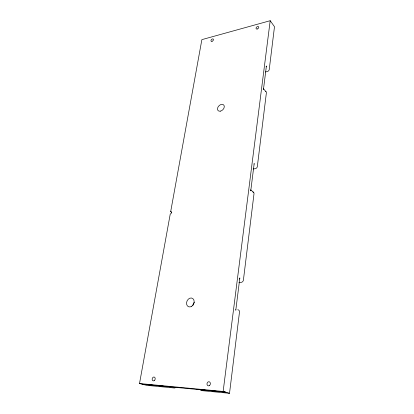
<?xml version="1.0" encoding="UTF-8"?>
<svg xmlns="http://www.w3.org/2000/svg" width="414" height="414" viewBox="0 0 414 414"><rect width="100%" height="100%" fill="white"/><g stroke="black" fill="none" stroke-linecap="round" stroke-linejoin="round"><path stroke-width="0.62" d="M200.712 390.19A2.546 2.018 -77.4 0 0 201.675 390.625L229.522 393.3L239.483 312.104A2.391 1.998 -66.9 0 0 237.724 309.75M229.522 393.3L223.141 391.458L270.192 20.7L201.872 39.635L170.677 211.652A1.237 0.9 -56.3 0 1 171.468 212.698A1.237 0.9 -56.3 0 1 170.263 213.934L139.508 383.524L142.147 384.213L225.526 392.125L197.519 389.455A2.572 2.029 -77 0 1 197.007 389.32M142.147 384.213L169.947 386.826A2.5 1.904 -75.3 0 0 170.454 386.79M265.431 71.974L267.278 71.555A2.008 1.392 -40.8 0 0 269.245 69.511L274.492 26.708L270.192 20.7M253.13 168.974L255.226 168.695A2.132 1.646 -46.6 0 0 257.337 166.542L266.383 92.834A2.039 1.449 -41.8 0 0 265.664 91.551M238.883 282.384L241.124 282.343A2.318 1.925 -61.3 0 0 243.411 280.066L254.005 193.716A2.168 1.713 -49.2 0 0 252.825 191.961M139.508 383.524L223.141 391.458M142.152 384.182L146.577 385.33L174.242 387.985A2.474 1.899 -75.7 0 0 175.702 387.4M170.677 211.652L171.748 212.356M250.822 189.969L253.616 192.381M263.506 88.798L266.005 91.742M192.857 305.418A4.575 3.612 -66.1 0 1 194.42 302.308M250.61 189.943A2.189 1.718 -49.2 0 1 250.744 190.911L254.175 163.556A2.148 1.646 -46.6 0 1 254.046 164.058M239.432 279.036A2.339 1.935 -61.1 0 0 239.846 277.897L235.794 310.205A2.412 2.003 -66.6 0 0 235.799 309.594M263.459 88.974A2.054 1.454 -41.9 0 1 263.464 89.403L266.404 65.961A2.023 1.392 -40.9 0 1 266.062 66.835M257.234 28.996A1.568 1.014 -40.6 0 0 258.652 26.838A1.568 1.014 -40.6 0 0 256.307 27.484A1.568 1.014 -40.6 0 0 257.234 28.996M154.489 380.409A1.972 1.475 -74.1 0 0 154.381 377.113A1.972 1.475 -74.1 0 0 152.161 379.327A1.972 1.475 -74.1 0 0 154.489 380.409M212.004 41.322A1.48 0.937 -43.9 0 0 213.376 39.258A1.48 0.937 -43.9 0 0 211.238 39.842A1.48 0.937 -43.9 0 0 212.004 41.322M209.665 385.356A2.086 1.672 -77.2 0 0 209.386 381.843A2.086 1.672 -77.2 0 0 207 384.197A2.086 1.672 -77.2 0 0 209.665 385.356M191.641 306.344A4.642 3.633 -65.7 0 0 192.826 298.577A4.642 3.633 -65.7 0 0 186.59 302.479A4.642 3.633 -65.7 0 0 191.641 306.344M220.367 111.159A3.98 2.774 -45.9 0 0 224.062 105.492A3.98 2.774 -45.9 0 0 218.219 106.688A3.98 2.774 -45.9 0 0 220.367 111.159"/></g></svg>
